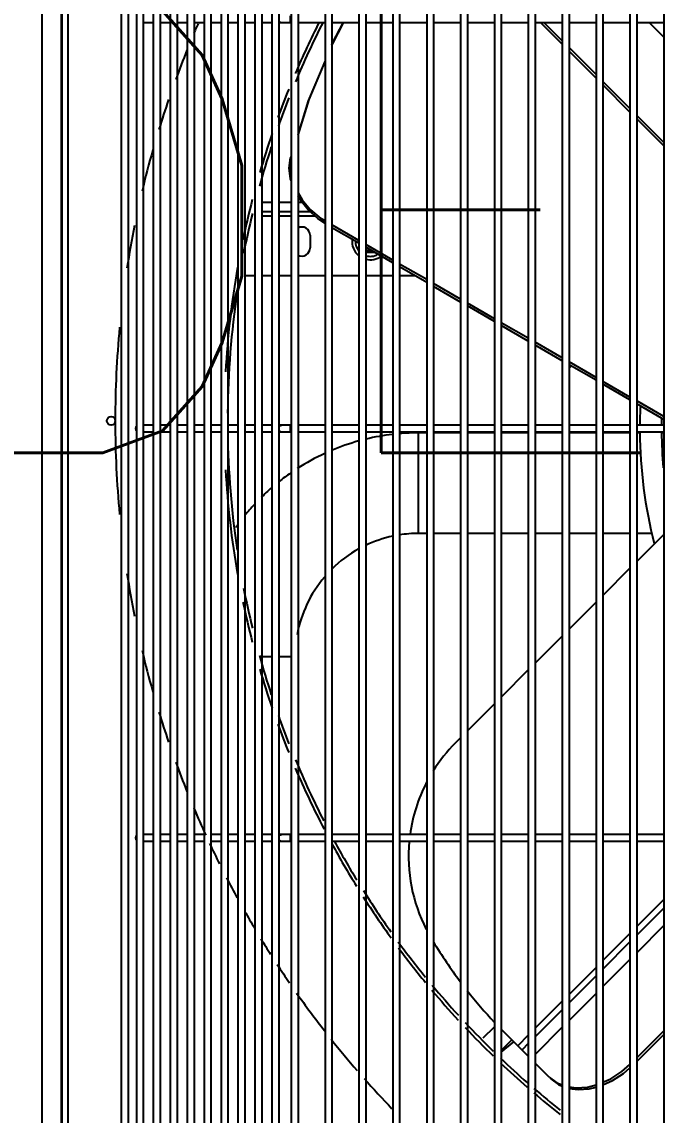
# Model space of a CAD drawing. Header units: metres. Extents: x -367 to 374, y -238 to 224.
# Drawn here: x 242.3026 to 242.5849, y 217.3389 to 217.817 of the extents above; entities that cross this region are included whole.
import ezdxf
from ezdxf.enums import TextEntityAlignment as Align

# ---------------------------------------------------------------- set-up
doc = ezdxf.new("R2010")
doc.units = ezdxf.units.M
for name, color, linetype in [('ELE-ALIMENTADORES', 160, 'Continuous'), ('LA_BAU_BASES GERAIS_R00$0$ARQ-XREF-ATT', 8, 'Continuous'), ('LA_BAU_BASES GERAIS_R00$0$BASE', 253, 'Continuous'), ('LA_BAU_BASES GERAIS_R00$0$dutos', 31, 'Continuous')]:
    doc.layers.add(name, color=color, linetype=linetype)
doc.styles.add('LA_BAU_BASES GERAIS_R00$0$R60-125-RS', font='romans.shx', dxfattribs={"height": 0.19})
doc.styles.add('LA_BAU_BASES GERAIS_R00$0$R80-100-RS', font='romans.shx', dxfattribs={"height": 0.203})

# ---------------------------------------------------------------- blocks, each defined once
blk = doc.blocks.new('LA_BAU_BASES GERAIS_R00$0$A$C5BA41825')
at = {"layer": 'LA_BAU_BASES GERAIS_R00$0$dutos', "color": 251}
for p, q in [((-24.43860771252439, 38.10962436454304), (-24.43860771252439, 40.29452436454301)), ((-24.42982953793094, 38.10962436454304), (-24.42982953793094, 40.29452436454301)), ((-24.42727953793094, 40.29707436454305), (-24.42727953793094, 38.107074364543)), ((-24.32959084344112, 40.12119266126558), (-24.32959084344112, 39.27525855573538)), ((-24.32659084344112, 40.12119266126558), (-24.32659084344112, 39.27525855573538)), ((-24.31477084344112, 40.12119266126558), (-24.31477084344112, 39.27525855573538)), ((-24.31177084344112, 40.12119266126558), (-24.31177084344112, 39.27525855573538)), ((-24.29995084344112, 40.12119266126558), (-24.29995084344112, 39.27525855573538)), ((-24.29695084344112, 40.12119266126558), (-24.29695084344112, 39.27525855573538)), ((-24.28513084344112, 40.12119266126558), (-24.28513084344112, 39.27525855573538)), ((-24.28213084344112, 40.12119266126558), (-24.28213084344112, 39.27525855573538)), ((-24.27031084344112, 40.12119266126558), (-24.27031084344112, 39.27525855573538)), ((-24.26731084344112, 40.12119266126558), (-24.26731084344112, 39.27525855573538)), ((-24.25549084344113, 40.12119266126558), (-24.25549084344113, 39.27525855573538)), ((-24.25249084344113, 40.12119266126558), (-24.25249084344113, 39.27525855573538)), ((-24.24067084344113, 40.12119266126558), (-24.24067084344113, 39.27525855573538)), ((-24.23767084344113, 40.12119266126558), (-24.23767084344113, 39.27525855573538)), ((-24.22585084344113, 40.12119266126558), (-24.22585084344113, 39.27525855573538)), ((-24.22285084344113, 40.12119266126558), (-24.22285084344113, 39.27525855573538)), ((-24.21103084344113, 40.12119266126558), (-24.21103084344113, 39.27525855573538)), ((-24.20803084344113, 40.12119266126558), (-24.20803084344113, 39.27525855573538)), ((-24.19621084344113, 40.12119266126558), (-24.19621084344113, 39.27525855573538)), ((-24.19321084344113, 40.12119266126558), (-24.19321084344113, 39.27525855573538)), ((-24.18139084344113, 40.12119266126558), (-24.18139084344113, 39.27525855573538)), ((-24.17839084344113, 40.12119266126558), (-24.17839084344113, 39.27525855573538)), ((-24.16657084344113, 40.12119266126558), (-24.16657084344113, 39.27525855573538)), ((-24.40391084344149, 40.10296685413687), (-24.40391084344149, 39.29536887348809)), ((-24.40091084344149, 40.10296685413687), (-24.40091084344149, 39.29536887348809)), ((-24.39718603396913, 39.33915567005283), (-24.39718603396913, 40.05915567005286)), ((-24.39418603396913, 39.33915567005283), (-24.39418603396913, 40.05915567005286)), ((-24.38977603396913, 39.33915567005283), (-24.38977603396913, 40.05915567005286)), ((-24.38677603396913, 39.33915567005283), (-24.38677603396913, 40.05915567005286)), ((-24.38236603396913, 39.33915567005283), (-24.38236603396913, 40.05915567005286)), ((-24.37936603396913, 39.33915567005283), (-24.37936603396913, 40.05915567005286)), ((-24.37495603396913, 39.33915567005283), (-24.37495603396913, 40.05915567005286)), ((-24.37195603396913, 39.33915567005283), (-24.37195603396913, 40.05915567005286)), ((-24.36754603396913, 39.33915567005283), (-24.36754603396913, 40.05915567005286)), ((-24.36454603396913, 39.33915567005283), (-24.36454603396913, 40.05915567005286)), ((-24.36013603396913, 39.33915567005283), (-24.36013603396913, 40.05915567005286)), ((-24.35713603396913, 39.33915567005283), (-24.35713603396913, 40.05915567005286)), ((-24.35272603396913, 39.33915567005283), (-24.35272603396913, 40.05915567005286)), ((-24.34972603396913, 39.33915567005283), (-24.34972603396913, 40.05915567005286)), ((-24.34531603396913, 39.33915567005283), (-24.34531603396913, 40.05915567005286)), ((-24.34231603396913, 39.33915567005283), (-24.34231603396913, 40.05915567005286)), ((-24.33790603396913, 39.33915567005283), (-24.33790603396913, 40.05915567005286)), ((-24.33490603396913, 39.33915567005283), (-24.33490603396913, 40.05915567005286)), ((-24.43012243115022, 39.34032436454345), (-24.43012243115022, 40.02524436454303)), ((-24.32991084344076, 39.87665567005251), (-24.32991084344076, 39.87965567005244)), ((-24.38977603396913, 39.87665567005251), (-24.39418603396913, 39.87665567005251)), ((-24.38236603396913, 39.87665567005251), (-24.38677603396913, 39.87665567005251)), ((-24.37495603396913, 39.87665567005251), (-24.37936603396913, 39.87665567005251)), ((-24.36754603396913, 39.87665567005251), (-24.37195603396913, 39.87665567005251)), ((-24.36013603396913, 39.87665567005251), (-24.36454603396913, 39.87665567005251)), ((-24.35272603396913, 39.87665567005251), (-24.35713603396913, 39.87665567005251)), ((-24.34531603396913, 39.87665567005251), (-24.34972603396913, 39.87665567005251)), ((-24.33790603396913, 39.87665567005251), (-24.34231603396913, 39.87665567005251)), ((-24.32959084344112, 39.87665567005251), (-24.33490603396913, 39.87665567005251)), ((-24.31477084344112, 39.87665567005251), (-24.32659084344112, 39.87665567005251)), ((-24.29995084344112, 39.87665567005251), (-24.31177084344112, 39.87665567005251)), ((-24.28513084344112, 39.87665567005251), (-24.29695084344112, 39.87665567005251)), ((-24.27031084344112, 39.87665567005251), (-24.28213084344112, 39.87665567005251)), ((-24.25549084344113, 39.87665567005251), (-24.26731084344112, 39.87665567005251)), ((-24.24067084344113, 39.87665567005251), (-24.25249084344113, 39.87665567005251)), ((-24.22585084344113, 39.87665567005251), (-24.23767084344113, 39.87665567005251)), ((-24.21103084344113, 39.87665567005251), (-24.22285084344113, 39.87665567005251)), ((-24.21103084344113, 39.8672592803656), (-24.22042723312912, 39.87665567005251)), ((-24.21103084344113, 39.86880928036521), (-24.2188772331284, 39.87665567005251)), ((-24.19621084344113, 39.87665567005251), (-24.20803084344113, 39.87665567005251)), ((-24.18139084344113, 39.87665567005251), (-24.19321084344113, 39.87665567005251)), ((-24.16657084344113, 39.87665567005251), (-24.17839084344113, 39.87665567005251)), ((-24.16657084344113, 39.87034928036564), (-24.17287723312913, 39.87665567005251)), ((-24.19621084344113, 39.85398928036523), (-24.20803084344113, 39.86580928036528)), ((-24.19621084344113, 39.85243928036562), (-24.20803084344113, 39.86425928036556)), ((-24.18139084344113, 39.83916928036524), (-24.19321084344113, 39.85098928036518)), ((-24.18139084344113, 39.83761928036563), (-24.19321084344113, 39.84943928036557)), ((-24.16657084344113, 39.82434928036525), (-24.17839084344113, 39.8361692803652)), ((-24.16657084344113, 39.82279928036564), (-24.17839084344113, 39.83461928036559)), ((-24.32961923524367, 39.81832001566852), (-24.32985642467022, 39.81755725526341)), ((-24.32959084344112, 39.81801725544597), (-24.32985642467022, 39.81755725526341)), ((-24.33790603396913, 39.798034099603), (-24.34231603396913, 39.798034099603)), ((-24.32959084344112, 39.798034099603), (-24.33490603396913, 39.798034099603)), ((-24.32474123159894, 39.798034099603), (-24.32659084344112, 39.798034099603)), ((-24.34531603396913, 39.79203409960303), (-24.34555393126804, 39.79203409960303)), ((-24.33790603396913, 39.79403409960264), (-24.34231603396913, 39.79403409960264)), ((-24.33790603396913, 39.79203409960303), (-24.34231603396913, 39.79203409960303)), ((-24.32959084344112, 39.79403409960264), (-24.33490603396913, 39.79403409960264)), ((-24.32959084344112, 39.79203409960303), (-24.33490603396913, 39.79203409960303)), ((-24.3212349525764, 39.79403409960264), (-24.32659084344112, 39.79403409960264)), ((-24.3190177684364, 39.79203409960303), (-24.32659084344112, 39.79203409960303)), ((-24.31477084344112, 39.79000327124015), (-24.31655617256731, 39.79103403149179)), ((-24.29995084344112, 39.7814469402507), (-24.31177084344112, 39.78827122043288)), ((-24.32132810337931, 39.78378409960305), (-24.32132810337931, 39.77818409960344)), ((-24.29995084344112, 39.78019921211614), (-24.31177084344112, 39.78702349229832)), ((-24.28513084344112, 39.77289060926125), (-24.29695084344112, 39.77971488944343)), ((-24.28513084344112, 39.7716428811267), (-24.29695084344112, 39.77846716130887)), ((-24.29308306711094, 39.77623409960336), (-24.29695084344112, 39.77623409960336)), ((-24.27031084344112, 39.7643342782718), (-24.28213084344112, 39.77115855845398)), ((-24.27031084344112, 39.76308655013725), (-24.28213084344112, 39.76991083031942)), ((-24.34531603396913, 39.76598409960263), (-24.34972603396913, 39.76598409960263)), ((-24.33790603396913, 39.76598409960263), (-24.34231603396913, 39.76598409960263)), ((-24.32959084344112, 39.76598409960263), (-24.33490603396913, 39.76598409960263)), ((-24.31477084344112, 39.76598409960263), (-24.32659084344112, 39.76598409960263)), ((-24.29995084344112, 39.76598409960263), (-24.31177084344112, 39.76598409960263)), ((-24.28513084344112, 39.76598409960263), (-24.29695084344112, 39.76598409960263)), ((-24.27532954633313, 39.76598409960263), (-24.28213084344112, 39.76598409960263)), ((-24.25549084344113, 39.75577794728235), (-24.26731084344112, 39.76260222746453)), ((-24.25549084344113, 39.7545302191478), (-24.26731084344112, 39.76135449932997)), ((-24.24067084344113, 39.7472216162929), (-24.25249084344113, 39.75404589647508)), ((-24.24067084344113, 39.74597388815835), (-24.25249084344113, 39.75279816834052)), ((-24.22585084344113, 39.73866528530345), (-24.23767084344113, 39.74548956548563)), ((-24.22585084344113, 39.7374175571689), (-24.23767084344113, 39.74424183735107)), ((-24.21103084344113, 39.73010895431401), (-24.22285084344113, 39.73693323449618)), ((-24.21103084344113, 39.72886122617945), (-24.22285084344113, 39.73568550636162)), ((-24.19621084344113, 39.72155262332444), (-24.20803084344113, 39.72837690350673)), ((-24.19621084344113, 39.72030489519), (-24.20803084344113, 39.72712917537217)), ((-24.18139084344113, 39.71299629233499), (-24.19321084344113, 39.71982057251728)), ((-24.18139084344113, 39.71174856420157), (-24.19321084344113, 39.71857284438272)), ((-24.16657084344113, 39.70443996134668), (-24.17839084344113, 39.71126424152772)), ((-24.16657084344113, 39.70319223321212), (-24.17839084344113, 39.71001651339327)), ((-24.38977603396913, 39.70065567005281), (-24.39418603396913, 39.70065567005281)), ((-24.38977603396913, 39.69765567005288), (-24.39418603396913, 39.69765567005288)), ((-24.38236603396913, 39.70065567005281), (-24.38677603396913, 39.70065567005281)), ((-24.38236603396913, 39.69765567005288), (-24.38677603396913, 39.69765567005288)), ((-24.37495603396913, 39.70065567005281), (-24.37936603396913, 39.70065567005281)), ((-24.37495603396913, 39.69765567005288), (-24.37936603396913, 39.69765567005288)), ((-24.36754603396913, 39.70065567005281), (-24.37195603396913, 39.70065567005281)), ((-24.36754603396913, 39.69765567005288), (-24.37195603396913, 39.69765567005288)), ((-24.36013603396913, 39.70065567005281), (-24.36454603396913, 39.70065567005281)), ((-24.36013603396913, 39.69765567005288), (-24.36454603396913, 39.69765567005288)), ((-24.35272603396913, 39.70065567005281), (-24.35713603396913, 39.70065567005281)), ((-24.35272603396913, 39.69765567005288), (-24.35713603396913, 39.69765567005288)), ((-24.34531603396913, 39.70065567005281), (-24.34972603396913, 39.70065567005281)), ((-24.34531603396913, 39.69765567005288), (-24.34972603396913, 39.69765567005288)), ((-24.33790603396913, 39.70065567005281), (-24.34231603396913, 39.70065567005281)), ((-24.33790603396913, 39.69765567005288), (-24.34231603396913, 39.69765567005288)), ((-24.32959084344112, 39.70065567005281), (-24.33490603396913, 39.70065567005281)), ((-24.32959084344112, 39.69765567005288), (-24.33490603396913, 39.69765567005288)), ((-24.32991084344076, 39.69765567005288), (-24.32991084344076, 39.70065567005281)), ((-24.31477084344112, 39.70065567005281), (-24.32659084344112, 39.70065567005281)), ((-24.31477084344112, 39.69765567005288), (-24.32659084344112, 39.69765567005288)), ((-24.29995084344112, 39.70065567005281), (-24.31177084344112, 39.70065567005281)), ((-24.29995084344112, 39.69765567005288), (-24.31177084344112, 39.69765567005288)), ((-24.28513084344112, 39.70065567005281), (-24.29695084344112, 39.70065567005281)), ((-24.28513084344112, 39.69765567005288), (-24.29695084344112, 39.69765567005288)), ((-24.27031084344112, 39.70065567005281), (-24.28213084344112, 39.70065567005281)), ((-24.27031084344112, 39.69765567005288), (-24.28213084344112, 39.69765567005288)), ((-24.27031084344112, 39.69732392884191), (-24.27387394166949, 39.69732392884191)), ((-24.27387394166949, 39.65332392884125), (-24.27387394166949, 39.69732392884191)), ((-24.25549084344113, 39.70065567005281), (-24.26731084344112, 39.70065567005281)), ((-24.25549084344113, 39.69765567005288), (-24.26731084344112, 39.69765567005288)), ((-24.25549084344113, 39.69732392884191), (-24.26731084344112, 39.69732392884191)), ((-24.24067084344113, 39.70065567005281), (-24.25249084344113, 39.70065567005281)), ((-24.24067084344113, 39.69765567005288), (-24.25249084344113, 39.69765567005288)), ((-24.24067084344113, 39.69732392884191), (-24.25249084344113, 39.69732392884191)), ((-24.22585084344113, 39.70065567005281), (-24.23767084344113, 39.70065567005281)), ((-24.22585084344113, 39.69765567005288), (-24.23767084344113, 39.69765567005288)), ((-24.22585084344113, 39.69732392884191), (-24.23767084344113, 39.69732392884191)), ((-24.21103084344113, 39.70065567005281), (-24.22285084344113, 39.70065567005281)), ((-24.21103084344113, 39.69765567005288), (-24.22285084344113, 39.69765567005288)), ((-24.21103084344113, 39.69732392884191), (-24.22285084344113, 39.69732392884191)), ((-24.19621084344113, 39.70065567005281), (-24.20803084344113, 39.70065567005281)), ((-24.19621084344113, 39.69765567005288), (-24.20803084344113, 39.69765567005288)), ((-24.19621084344113, 39.69732392884191), (-24.20803084344113, 39.69732392884191)), ((-24.18139084344113, 39.70065567005281), (-24.19321084344113, 39.70065567005281)), ((-24.18139084344113, 39.69765567005288), (-24.19321084344113, 39.69765567005288)), ((-24.18139084344113, 39.69732392884191), (-24.19321084344113, 39.69732392884191)), ((-24.16657084344113, 39.70065567005281), (-24.17839084344113, 39.70065567005281)), ((-24.16657084344113, 39.69765567005288), (-24.17839084344113, 39.69765567005288)), ((-24.17657393740258, 39.69732392884191), (-24.17839084344113, 39.69732392884191)), ((-24.16657084344113, 39.69732392884191), (-24.16709608409458, 39.69732392884191)), ((-24.27031084344112, 39.65332392884125), (-24.27387394166949, 39.65332392884125)), ((-24.25549084344113, 39.65332392884125), (-24.26731084344112, 39.65332392884125)), ((-24.24067084344113, 39.65332392884125), (-24.25249084344113, 39.65332392884125)), ((-24.22585084344113, 39.65332392884125), (-24.23767084344113, 39.65332392884125)), ((-24.21103084344113, 39.65332392884125), (-24.22285084344113, 39.65332392884125)), ((-24.19621084344113, 39.65332392884125), (-24.20803084344113, 39.65332392884125)), ((-24.18139084344113, 39.65332392884125), (-24.19321084344113, 39.65332392884125)), ((-24.17156918533749, 39.65332392884125), (-24.17839084344113, 39.65332392884125)), ((-24.16657084344113, 39.6528946669772), (-24.17839084344113, 39.64107466697726)), ((-24.18139084344113, 39.63807466697722), (-24.19321084344113, 39.62625466697727)), ((-24.19621084344113, 39.62325466697723), (-24.20803084344113, 39.61143466697717)), ((-24.21103084344113, 39.60843466697725), (-24.22285084344113, 39.59661466697719)), ((-24.33790603396913, 39.59932392884127), (-24.34206157236876, 39.59932392884127)), ((-24.32959084344112, 39.59932392884127), (-24.33490603396913, 39.59932392884127)), ((-24.22585084344113, 39.59361466697726), (-24.23767084344113, 39.5817946669772)), ((-24.24067084344113, 39.57879466697727), (-24.25249084344113, 39.56697466697722)), ((-24.25549084344113, 39.56397466697717), (-24.25773544253786, 39.56173006787935)), ((-24.38977603396913, 39.52165567005318), (-24.39418603396913, 39.52165567005318)), ((-24.38236603396913, 39.52165567005318), (-24.38677603396913, 39.52165567005318)), ((-24.37495603396913, 39.52165567005318), (-24.37936603396913, 39.52165567005318)), ((-24.36754603396913, 39.52165567005318), (-24.37195603396913, 39.52165567005318)), ((-24.36013603396913, 39.52165567005318), (-24.36454603396913, 39.52165567005318)), ((-24.35272603396913, 39.52165567005318), (-24.35713603396913, 39.52165567005318)), ((-24.34531603396913, 39.52165567005318), (-24.34972603396913, 39.52165567005318)), ((-24.33790603396913, 39.52165567005318), (-24.34231603396913, 39.52165567005318)), ((-24.32959084344112, 39.52165567005318), (-24.33490603396913, 39.52165567005318)), ((-24.32991084344076, 39.51865567005325), (-24.32991084344076, 39.52165567005318)), ((-24.31477084344112, 39.52165567005318), (-24.32659084344112, 39.52165567005318)), ((-24.29995084344112, 39.52165567005318), (-24.31177084344112, 39.52165567005318)), ((-24.28513084344112, 39.52165567005318), (-24.29695084344112, 39.52165567005318)), ((-24.27031084344112, 39.52165567005318), (-24.28213084344112, 39.52165567005318)), ((-24.25549084344113, 39.52165567005318), (-24.26731084344112, 39.52165567005318)), ((-24.24067084344113, 39.52165567005318), (-24.25249084344113, 39.52165567005318)), ((-24.22585084344113, 39.52165567005318), (-24.23767084344113, 39.52165567005318)), ((-24.21103084344113, 39.52165567005318), (-24.22285084344113, 39.52165567005318)), ((-24.19621084344113, 39.52165567005318), (-24.20803084344113, 39.52165567005318)), ((-24.18139084344113, 39.52165567005318), (-24.19321084344113, 39.52165567005318)), ((-24.16657084344113, 39.52165567005318), (-24.17839084344113, 39.52165567005318)), ((-24.38977603396913, 39.51865567005325), (-24.39418603396913, 39.51865567005325)), ((-24.38236603396913, 39.51865567005325), (-24.38677603396913, 39.51865567005325)), ((-24.37495603396913, 39.51865567005325), (-24.37936603396913, 39.51865567005325)), ((-24.36754603396913, 39.51865567005325), (-24.37195603396913, 39.51865567005325)), ((-24.36013603396913, 39.51865567005325), (-24.36454603396913, 39.51865567005325)), ((-24.35272603396913, 39.51865567005325), (-24.35713603396913, 39.51865567005325)), ((-24.34531603396913, 39.51865567005325), (-24.34972603396913, 39.51865567005325)), ((-24.33790603396913, 39.51865567005325), (-24.34231603396913, 39.51865567005325)), ((-24.32959084344112, 39.51865567005325), (-24.33490603396913, 39.51865567005325)), ((-24.31477084344112, 39.51865567005325), (-24.32659084344112, 39.51865567005325)), ((-24.29995084344112, 39.51865567005325), (-24.31177084344112, 39.51865567005325)), ((-24.28513084344112, 39.51865567005325), (-24.29695084344112, 39.51865567005325)), ((-24.27031084344112, 39.51865567005325), (-24.28213084344112, 39.51865567005325)), ((-24.25549084344113, 39.51865567005325), (-24.26731084344112, 39.51865567005325)), ((-24.24067084344113, 39.51865567005325), (-24.25249084344113, 39.51865567005325)), ((-24.22585084344113, 39.51865567005325), (-24.23767084344113, 39.51865567005325)), ((-24.21103084344113, 39.51865567005325), (-24.22285084344113, 39.51865567005325)), ((-24.19621084344113, 39.51865567005325), (-24.20803084344113, 39.51865567005325)), ((-24.18139084344113, 39.51865567005325), (-24.19321084344113, 39.51865567005325)), ((-24.16657084344113, 39.51865567005325), (-24.17839084344113, 39.51865567005325)), ((-24.16657084344113, 39.49320603164233), (-24.17839084344113, 39.48138603542338)), ((-24.16657084344113, 39.48949129805283), (-24.17839084344113, 39.47767130081172)), ((-24.16657084344113, 39.48181010730377), (-24.17839084344113, 39.46999010730383)), ((-24.18139084344113, 39.47838603638343), (-24.19321084344113, 39.46656604016448)), ((-24.18139084344113, 39.4746713015121), (-24.19321084344113, 39.462851304271)), ((-24.18139084344113, 39.46699010730379), (-24.19321084344113, 39.45517010730373)), ((-24.19621084344113, 39.46356604112339), (-24.20803084344113, 39.45174604490455)), ((-24.19621084344113, 39.45985130497138), (-24.20803084344113, 39.44803130773028)), ((-24.21103084344113, 39.44874604586448), (-24.22285084344113, 39.43692604964554)), ((-24.19621084344113, 39.4521701073038), (-24.20803084344113, 39.44035010730374)), ((-24.21103084344113, 39.44503130843066), (-24.22285084344113, 39.43321131119069)), ((-24.24553690798258, 39.43275979760233), (-24.24067084344113, 39.43762586214382)), ((-24.23767084344113, 39.43653975722339), (-24.23045399086804, 39.42932290465035)), ((-24.22585084344113, 39.43392605060455), (-24.23045399086804, 39.42932290465035)), ((-24.21103084344113, 39.43735010730381), (-24.22285084344113, 39.42553010730376)), ((-24.16657084344113, 39.43581010730452), (-24.17839084344113, 39.42399010730446)), ((-24.16657084344113, 39.43426010730377), (-24.17839084344113, 39.42244010730383)), ((-24.23767084344113, 39.42715547796161), (-24.23297870381022, 39.43184761759255)), ((-24.23767084344113, 39.42651175379285), (-24.23220421951531, 39.43107313329756)), ((-24.23045399086804, 39.42932290465035), (-24.22585084344113, 39.42471975722344)), ((-24.22585084344113, 39.43021131189107), (-24.22859662109458, 39.42746553487791)), ((-24.21675601848113, 39.41562493226445), (-24.22285084344113, 39.4217197572234))]:
    blk.add_line(p, q, dxfattribs=at)
for points in [[(-24.33380795775822, 39.87665567005251), (-24.33420938260912, 39.87672908527793), (-24.33485890166185, 39.87727399217397), (-24.33490603396913, 39.87744149110301)], [(-24.31177084344112, 39.86694225089502), (-24.31132532769058, 39.86800859915832), (-24.30679361688549, 39.87665567005251)], [(-24.30683075217821, 39.87665567005251), (-24.3117279564644, 39.867311252322), (-24.31177084344112, 39.86720860874777)], [(-24.31477084344112, 39.860028556663), (-24.32211613217785, 39.84244870476164), (-24.32659084344112, 39.82805880288925)], [(-24.32659084344112, 39.82745360728518), (-24.3217109990684, 39.84315034751285), (-24.31477084344112, 39.85976170837466)], [(-24.32959084344112, 39.80760784354629), (-24.32985744112694, 39.80838098364052), (-24.33041195612731, 39.81310317015107), (-24.32985642467022, 39.81755725526341)], [(-24.32959084344112, 39.81707109131401), (-24.33000116525349, 39.81366193242161), (-24.32959084344112, 39.81048204543106)], [(-24.32659084344112, 39.80222658506671), (-24.32483451572076, 39.79929011271327), (-24.32108384233858, 39.79490858112263), (-24.31655617256731, 39.79103403149179)], [(-24.31477084344112, 39.78891385276631), (-24.31787070509021, 39.79099939677872), (-24.32214726922367, 39.79485705032778), (-24.3256549916444, 39.79915326028083), (-24.32659084344112, 39.80079199588408)], [(-24.31477084344112, 39.78903562409937), (-24.31551455074367, 39.78973031644637), (-24.31655617256731, 39.79103403149179)], [(-24.39760699586403, 39.69915567005285), (-24.39735890166222, 39.70003734793136), (-24.39718603396913, 39.70018237338809)], [(-24.39718603396913, 39.69812896671647), (-24.39735890166222, 39.69827399217434), (-24.39760699586403, 39.69915567005285)], [(-24.33490603396913, 39.69986984900345), (-24.33485890166185, 39.70003734793136), (-24.33420938260912, 39.7005822548274), (-24.33380795775822, 39.70065567005281)], [(-24.33380795775822, 39.69765567005288), (-24.33420938260912, 39.6977290852783), (-24.33485890166185, 39.69827399217434), (-24.33490603396913, 39.69844149110236)], [(-24.39760699586403, 39.52015567005321), (-24.39735890166222, 39.52103734793172), (-24.39718603396913, 39.52118237338846)], [(-24.39718603396913, 39.51912896671683), (-24.39735890166222, 39.5192739921747), (-24.39760699586403, 39.52015567005321)], [(-24.33490603396913, 39.52086984900268), (-24.33485890166185, 39.52103734793172), (-24.33420938260912, 39.52158225482776), (-24.33380795775822, 39.52165567005318)], [(-24.33380795775822, 39.51865567005325), (-24.33420938260912, 39.51872908527866), (-24.33485890166185, 39.5192739921747), (-24.33490603396913, 39.51944149110273)], [(-24.19321084344113, 39.41332341955035), (-24.18980256356076, 39.4148620012096), (-24.18496952652876, 39.41798786580489), (-24.18139084344113, 39.42110053664555)], [(-24.19321084344113, 39.41219856542125), (-24.18902756356039, 39.41408700121031), (-24.1841945265284, 39.41721286580446), (-24.18139084344113, 39.41965145630888)], [(-24.21675601848113, 39.41562493226445), (-24.21342205789531, 39.41310618318926), (-24.21103084344113, 39.41215069437646)], [(-24.21598101848186, 39.41484993226413), (-24.21264705789495, 39.41233118318996), (-24.21103084344113, 39.41168537125577)], [(-24.20803084344113, 39.41130897499465), (-24.20484739558695, 39.41086644816812), (-24.19993621332767, 39.411231533982), (-24.19621084344113, 39.41222090448161)], [(-24.20803084344113, 39.410641706707), (-24.20407239558658, 39.4100914481678), (-24.1991612133284, 39.41045653398157), (-24.19621084344113, 39.41124008273505)]]:
    blk.add_lwpolyline(points, dxfattribs=at)
blk.add_circle((-24.40841053793131, 39.70257436454335), 0.001849999999636363, dxfattribs=at)
for centre, radius, start, end in [((-23.97241053793095, 39.70257436454335), 0.4341807889319999, 156.3347717083686, 157.0272944888218), ((-23.97241053793095, 39.70257436454335), 0.3864947102519999, 153.1788256707338, 156.8513292707948), ((-23.97241053793095, 39.70257436454335), 0.3850000000003635, 153.0692793049651, 157.3593921056099), ((-23.97241053793095, 39.70257436454335), 0.4341807889319999, 158.0801453755812, 159.8905240671739), ((-23.97241053793095, 39.70257436454335), 0.3864947102519999, 157.9597651796395, 159.9234316602906), ((-23.97241053793095, 39.70257436454335), 0.4341807889319999, 161.1238579329983, 162.9367497918022), ((-23.97241053793095, 39.70257436454335), 0.3850000000003635, 158.4720984317971, 160.4433225433272), ((-23.97241053793095, 39.70257436454335), 0.3864947102519999, 161.0316505356367, 163.6832612999529), ((-23.97241053793095, 39.70257436454335), 0.4341807889319999, 164.1682995526978, 166.6172823115089), ((-23.97241053793095, 39.70257436454335), 0.3850000000003635, 161.875007392319, 164.551365351106), ((-23.97241053793095, 39.70257436454335), 0.3864947102519999, 165.4966763267307, 168.1624648090366), ((-23.97241053793095, 39.70257436454335), 0.3850000000003635, 166.3717850995127, 169.0481081659241), ((-23.97241053793095, 39.70257436454335), 0.4341807889319999, 168.6452909326553, 171.1631621383115), ((-24.32487810337858, 39.78378409960305), 0.003550000000363635, 0, 119.3720481752787), ((-24.32487810337858, 39.77818409960344), 0.003550000000363635, 240.6668442156869, 0), ((-24.29497754786731, 39.78098409960273), 0.00799999999963636, 173.3678720288534, 231.4347661335657), ((-24.29497754786731, 39.78098409960273), 0.006499999999636361, 179.1767291938978, 219.8752046172236), ((-24.29497754786731, 39.78098409960273), 0.00799999999963636, 255.686182997933, 306.6321279695541), ((-24.29497572825822, 39.78098094794564), 0.004488466777090907, 243.8667825860638, 284.9772145125361), ((-24.29497754786731, 39.78098409960273), 0.004000000000363635, 240.4207126017019, 277.4491818183425), ((-24.29497754786731, 39.78098409960273), 0.006499999999636361, 252.3192866070492, 300.7513922201779), ((-23.97241053793095, 39.70257436454335), 0.3864947102519999, 169.9763560308409, 176.820391693556), ((-23.97241053793095, 39.70257436454335), 0.3850000000003635, 171.5502265737585, 179.5046949095205), ((-23.97241053793095, 39.70257436454335), 0.4341807889319999, 174.5927680945387, 179.9557383340907), ((-24.20892754786804, 39.72748409960343), 0.001999999999636363, 297.9771349531665, 334.1834071961277), ((-23.97230125691022, 39.69926275658338), 0.2047499999999999, 177.2821753287273, 179.6099138574336), ((-23.97241053793095, 39.70257436454335), 0.4341807889319999, 180.0442616659093, 185.4072391418861), ((-23.97230125691022, 39.69926275658338), 0.1952500000003635, 178.7569481306335, 179.590933991751), ((-23.97241053793095, 39.70257436454335), 0.3850000000003635, 180.7356147500068, 188.4497734262415), ((-24.27387394166949, 39.59932392884127), 0.09799999999963632, 96.63691714722064, 103.6453535755321), ((-24.27387394166949, 39.59932392884127), 0.09799999999963632, 90, 94.86815769219156), ((-23.97230125691022, 39.69926275658338), 0.2047499999999999, 180.450065421145, 194.2173121892082), ((-23.97230125691022, 39.69926275658338), 0.1952500000003635, 180.4719636081227, 185.0458528567025), ((-24.27387394166949, 39.59932392884127), 0.09799999999963632, 105.5074882377531, 112.8442988067411), ((-24.27387394166949, 39.59932392884127), 0.09799999999963632, 114.7064334709287, 122.7694735382579), ((-23.97241053793095, 39.70257436454335), 0.3864947102519999, 183.179608306444, 190.0236439691591), ((-24.27387394166949, 39.59932392884127), 0.09799999999963632, 124.8452827191976, 128.5230564885492), ((-24.27387394166949, 39.59932392884127), 0.09799999999963632, 130.9991807840713, 134.653123485318), ((-24.27387394166949, 39.59932392884127), 0.09799999999963632, 137.1387987943879, 140.7927414987046), ((-24.27387394166949, 39.59932392884127), 0.09799999999963632, 143.8871416370336, 144.7593100848337), ((-24.27387394166949, 39.59932392884127), 0.05399999999999998, 102.0814801618089, 115.4816104425561), ((-24.27387394166949, 39.59932392884127), 0.05399999999999998, 90, 98.86172740735057), ((-24.27387394166949, 39.59932392884127), 0.05399999999999998, 118.9368307504347, 134.6152489139297), ((-23.97241053793095, 39.70257436454335), 0.4341807889319999, 188.836834941481, 191.3547089013756), ((-24.27387394166949, 39.59932392884127), 0.05399999999999998, 139.7423565740806, 169.5399906831995), ((-23.97241053793095, 39.70257436454335), 0.3850000000003635, 190.9518918340759, 193.6282149004873), ((-23.97241053793095, 39.70257436454335), 0.3864947102519999, 191.8375351909635, 194.5033236732693), ((-23.97241053793095, 39.70257436454335), 0.4341807889319999, 193.3827201724076, 195.8316981928672), ((-23.97241053793095, 39.70257436454335), 0.3850000000003635, 195.4486346488941, 198.1249926076805), ((-23.97241053793095, 39.70257436454335), 0.3864947102519999, 196.3167387000471, 198.9683494643633), ((-23.97241053793095, 39.70257436454335), 0.4341807889319999, 197.0632487773601, 198.8761419153055), ((-23.97241053793095, 39.70257436454335), 0.3850000000003635, 199.5566774566728, 201.5279015682029), ((-23.97241053793095, 39.70257436454335), 0.3864947102519999, 200.076568339709, 202.0402348203605), ((-24.20823796785495, 39.51223259319647), 0.07000000000036362, 134.9999999997854, 147.8045441911942), ((-23.97241053793095, 39.70257436454335), 0.4341807889319999, 200.1094767096128, 201.9198568850067), ((-23.97241053793095, 39.70257436454335), 0.3850000000003635, 202.6406078943901, 207.0252948719267), ((-23.97241053793095, 39.70257436454335), 0.3864947102519999, 203.1486707292051, 207.5165005335441), ((-24.20823796785495, 39.51223259319647), 0.07000000000036362, 152.5503268310257, 172.2433879113059), ((-23.97241053793095, 39.70257436454335), 0.4341807889319999, 202.9727036443014, 204.6720307843348), ((-23.97241053793095, 39.70257436454335), 0.4341807889319999, 205.1852872673036, 206.5039879902899), ((-23.97241053793095, 39.70257436454335), 0.3864947102519999, 208.5705148056124, 211.7778879680266), ((-23.97241053793095, 39.70257436454335), 0.3850000000003635, 208.5419388295616, 211.4327847215643), ((-24.20823796785495, 39.51223259319647), 0.07000000000036362, 174.7263894908697, 207.2438959851943), ((-23.97241053793095, 39.70257436454335), 0.4341807889319999, 207.4009851191789, 208.7184136646434), ((-23.97241053793095, 39.70257436454335), 0.3850000000003635, 212.2501111785932, 215.470230614418), ((-23.97241053793095, 39.70257436454335), 0.3864947102519999, 212.5920605367158, 215.7996545789956), ((-23.97241053793095, 39.70257436454335), 0.4341807889319999, 209.6132149109955, 210.7359093333116), ((-23.97241053793095, 39.70257436454335), 0.4341807889319999, 211.4488799940165, 212.4981622271382), ((-23.97241053793095, 39.70257436454335), 0.3850000000003635, 216.2873601430978, 219.1974593152942), ((-23.97241053793095, 39.70257436454335), 0.3864947102519999, 216.6135813493073, 219.4509389117169), ((-24.0840948149324, 39.58604935944925), 0.2144314280116363, 211.2765163045033, 216.8860897571837), ((-23.97241053793095, 39.70257436454335), 0.4341807889319999, 213.2124725895236, 214.4782915343879), ((-23.97241053793095, 39.70257436454335), 0.3864947102519999, 220.1083919320313, 222.6982809301826), ((-23.97241053793095, 39.70257436454335), 0.3850000000003635, 219.8574915055501, 222.4574934789496), ((-24.0840948149324, 39.58604935944925), 0.2144314280116363, 218.2212211714488, 223.102965948898), ((-23.97241053793095, 39.70257436454335), 0.4341807889319999, 215.1925033619139, 217.9171536827074), ((-23.97241053793095, 39.70257436454335), 0.3850000000003635, 223.1173196434002, 225.7171036923288), ((-23.97241053793095, 39.70257436454335), 0.3864947102519999, 223.3555520759066, 225.9453114233371), ((-23.97241053793095, 39.70257436454335), 0.4341807889319999, 218.5167810905748, 220.8810905896459), ((-23.97241053793095, 39.70257436454335), 0.3850000000003635, 226.3770252612603, 228.7488520417835), ((-23.97241053793095, 39.70257436454335), 0.3864947102519999, 226.6026986393187, 228.9338776288837), ((-23.97241053793095, 39.70257436454335), 0.4341807889319999, 221.4819438996138, 223.8542486623163), ((-23.97241053793095, 39.70257436454335), 0.3850000000003635, 229.3151762930987, 231.5465773603364), ((-23.97241053793095, 39.70257436454335), 0.3864947102519999, 229.4980134543683, 231.7207989138537)]:
    blk.add_arc(centre, radius, start, end, dxfattribs=at)
blk = doc.blocks.new('LA_BAU_BASES GERAIS_R00')
at = {"layer": 'LA_BAU_BASES GERAIS_R00$0$ARQ-XREF-ATT'}
blk.add_blockref('LA_BAU_BASES GERAIS_R00$0$A$C5BA41825', (266.75, 177.9399999999999), dxfattribs=at)
at = {"layer": 'LA_BAU_BASES GERAIS_R00$0$BASE', "insert": (239.4669767338206, 218.1699473610048), "char_height": 0.203, "width": 4.404628274168999, "attachment_point": 1, "style": 'LA_BAU_BASES GERAIS_R00$0$R80-100-RS'}
blk.add_mtext('PÁTIO DESCOBERTO\\PCASA DE MÁQUINAS DE AR CONDICIONADO', dxfattribs=at)
at = {"layer": 'LA_BAU_BASES GERAIS_R00$0$BASE', "style": 'LA_BAU_BASES GERAIS_R00$0$R60-125-RS'}
for p in [(242.7815727361595, 218.919159373358), (358.6365727361596, 192.964159373358)]:
    blk.add_attdef('S', text='', height=0.19, rotation=90, dxfattribs=at).set_placement(p, align=Align.MIDDLE_CENTER)
at = {"layer": 'LA_BAU_BASES GERAIS_R00$0$BASE', "style": 'LA_BAU_BASES GERAIS_R00$0$R80-100-RS'}
blk.add_attdef('ACESSO', text='', height=0.203, dxfattribs=at).set_placement((365.922255870473, 191.9868442639211), align=Align.TOP_CENTER)
at = {"layer": 'LA_BAU_BASES GERAIS_R00$0$BASE', "style": 'LA_BAU_BASES GERAIS_R00$0$R60-125-RS'}
blk.add_attdef('S', text='', height=0.19, dxfattribs=at).set_placement((266.114159373358, 180.9134272638404), align=Align.MIDDLE_CENTER)

msp = doc.modelspace()

# ---------------------------------------------------------------- block references
at = {"layer": 'ELE-ALIMENTADORES', "color": 2}
msp.add_blockref('LA_BAU_BASES GERAIS_R00', (0, 0), dxfattribs=at)

doc.saveas('drawing.dxf')
